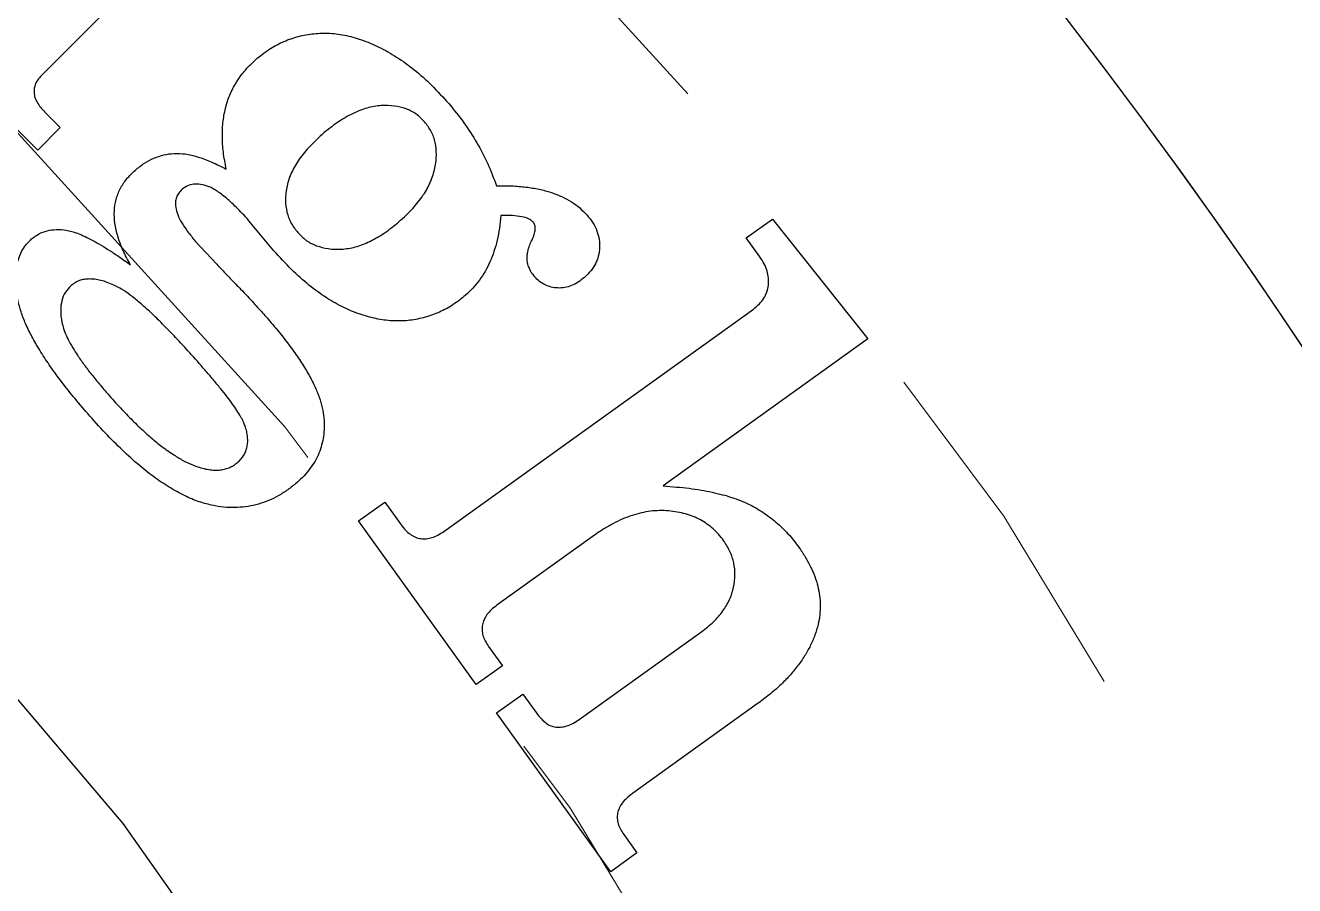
# Paper-space layout 'Sheet2' of a CAD drawing. Header units: inches. Extents: x 0 to 16.3, y 0 to 11.5.
# Drawn here: x 5.8205 to 6.1725, y 6.1083 to 6.347 of the extents above; entities that cross this region are included whole.
import ezdxf

# ---------------------------------------------------------------- set-up
doc = ezdxf.new("R2010")
doc.units = ezdxf.units.IN
doc.header["$MEASUREMENT"] = 0
doc.linetypes.add('CENTERX2', pattern=[0.8, 0.5, -0.1, 0.1, -0.1])

psp = doc.layouts.new('Sheet2')

# ---------------------------------------------------------------- linework, layer by layer
at = {"color": 7, "linetype": 'Continuous', "lineweight": 25}
for p, q in [((5.87842, 6.386535), (5.824881, 6.332995)), ((5.87842, 6.386535), (5.824881, 6.332995)), ((5.823945, 6.31238), (5.786088, 6.350237)), ((5.823945, 6.31238), (5.786088, 6.350237)), ((5.825959, 6.3229), (5.830212, 6.318647)), ((5.825959, 6.3229), (5.830212, 6.318647)), ((5.830212, 6.318647), (5.823945, 6.31238)), ((5.830212, 6.318647), (5.823945, 6.31238)), ((6.020442, 6.288025), (6.027674, 6.293215)), ((6.020442, 6.288025), (6.027674, 6.293215)), ((6.027674, 6.293215), (6.054131, 6.260008)), ((6.027674, 6.293215), (6.054131, 6.260008)), ((5.889464, 6.284453), (5.882971, 6.292251)), ((5.889464, 6.284453), (5.882971, 6.292251)), ((5.867629, 6.287147), (5.873584, 6.28071)), ((5.867629, 6.287147), (5.873584, 6.28071)), ((6.024186, 6.282808), (6.020442, 6.288025)), ((6.024186, 6.282808), (6.020442, 6.288025)), ((5.936561, 6.206611), (6.022399, 6.268289)), ((5.936561, 6.206611), (6.022399, 6.268289)), ((6.054131, 6.260008), (5.997359, 6.219202)), ((6.054131, 6.260008), (5.997359, 6.219202)), ((5.912939, 6.209503), (5.920198, 6.214721)), ((5.912939, 6.209503), (5.920198, 6.214721)), ((5.920198, 6.214721), (5.924736, 6.208397)), ((5.920198, 6.214721), (5.924736, 6.208397)), ((5.776552, 6.209184), (5.847509, 6.125541)), ((5.776552, 6.209184), (5.847509, 6.125541)), ((5.94555, 6.164131), (5.912939, 6.209503)), ((5.94555, 6.164131), (5.912939, 6.209503)), ((5.978331, 6.205533), (5.951278, 6.186108)), ((5.978331, 6.205533), (5.951278, 6.186108)), ((5.974078, 6.154376), (6.008078, 6.178792)), ((5.974078, 6.154376), (6.008078, 6.178792)), ((5.948981, 6.174652), (5.95281, 6.169349)), ((5.948981, 6.174652), (5.95281, 6.169349)), ((5.95281, 6.169349), (5.94555, 6.164131)), ((5.95281, 6.169349), (5.94555, 6.164131)), ((5.951193, 6.156248), (5.958453, 6.161466)), ((5.951193, 6.156248), (5.958453, 6.161466)), ((5.958453, 6.161466), (5.961884, 6.156702)), ((5.958453, 6.161466), (5.961884, 6.156702)), ((5.982869, 6.11218), (5.951193, 6.156248)), ((5.982869, 6.11218), (5.951193, 6.156248)), ((6.023477, 6.158715), (5.988852, 6.133845)), ((6.023477, 6.158715), (5.988852, 6.133845)), ((5.847509, 6.125541), (5.909933, 6.037388)), ((5.847509, 6.125541), (5.909933, 6.037388)), ((5.98647, 6.122474), (5.990128, 6.117398)), ((5.98647, 6.122474), (5.990128, 6.117398)), ((5.990128, 6.117398), (5.982869, 6.11218)), ((5.990128, 6.117398), (5.982869, 6.11218))]:
    psp.add_line(p, q, dxfattribs=at)
at = {"color": 7, "linetype": 'CENTERX2', "lineweight": 18}
for radius in [1.52, 1.375]:
    psp.add_circle((4.831485, 5.36094), radius, dxfattribs=at)
at = {"color": 7, "linetype": 'Continuous', "lineweight": 25}
for start, end in [(286.178919, 253.821081), (291.995434, 248.004566)]:
    psp.add_arc((4.831485, 5.36094), 1.615, start, end, dxfattribs=at)
for points, knots in [([(5.884502, 6.337595), (5.885648, 6.338521), (5.887911, 6.34035), (5.891725, 6.342416), (5.895757, 6.343889), (5.900011, 6.344742), (5.904469, 6.34495), (5.909103, 6.344388), (5.91385, 6.343039), (5.918726, 6.341017), (5.923626, 6.338209), (5.928529, 6.334665), (5.933364, 6.330329), (5.936369, 6.327009), (5.937927, 6.325288)], [0, 0, 0, 0, 0.0717273, 0.1416636, 0.2103476, 0.2804099, 0.3523929, 0.4271235, 0.5069718, 0.5923216, 0.683975, 0.7817172, 0.8868377, 1, 1, 1, 1]), ([(5.884502, 6.337595), (5.885648, 6.338521), (5.887911, 6.34035), (5.891725, 6.342416), (5.895757, 6.343889), (5.900011, 6.344742), (5.904469, 6.34495), (5.909103, 6.344388), (5.91385, 6.343039), (5.918726, 6.341017), (5.923626, 6.338209), (5.928529, 6.334665), (5.933364, 6.330329), (5.936369, 6.327009), (5.937927, 6.325288)], [0, 0, 0, 0, 0.0717273, 0.1416636, 0.2103476, 0.2804099, 0.3523929, 0.4271235, 0.5069718, 0.5923216, 0.683975, 0.7817172, 0.8868377, 1, 1, 1, 1]), ([(5.876221, 6.307111), (5.875922, 6.308675), (5.875341, 6.31171), (5.875067, 6.316202), (5.875263, 6.320445), (5.876041, 6.324422), (5.877309, 6.328167), (5.879186, 6.331612), (5.881556, 6.334824), (5.883507, 6.336659), (5.884502, 6.337595)], [0, 0, 0, 0, 0.1433641, 0.2781877, 0.40441, 0.5249962, 0.6421506, 0.7591222, 0.8771555, 1, 1, 1, 1]), ([(5.876221, 6.307111), (5.875922, 6.308675), (5.875341, 6.31171), (5.875067, 6.316202), (5.875263, 6.320445), (5.876041, 6.324422), (5.877309, 6.328167), (5.879186, 6.331612), (5.881556, 6.334824), (5.883507, 6.336659), (5.884502, 6.337595)], [0, 0, 0, 0, 0.1433641, 0.2781877, 0.40441, 0.5249962, 0.6421506, 0.7591222, 0.8771555, 1, 1, 1, 1]), ([(5.824881, 6.332995), (5.824553, 6.332639), (5.823931, 6.331965), (5.823278, 6.330783), (5.822935, 6.329549), (5.822874, 6.328258), (5.823134, 6.32693), (5.823784, 6.325591), (5.824712, 6.324208), (5.825528, 6.323351), (5.825959, 6.3229)], [0, 0, 0, 0, 0.1252779, 0.2372225, 0.3466958, 0.4547036, 0.5696431, 0.6936425, 0.8385087, 1, 1, 1, 1]), ([(5.824881, 6.332995), (5.824553, 6.332639), (5.823931, 6.331965), (5.823278, 6.330783), (5.822935, 6.329549), (5.822874, 6.328258), (5.823134, 6.32693), (5.823784, 6.325591), (5.824712, 6.324208), (5.825528, 6.323351), (5.825959, 6.3229)], [0, 0, 0, 0, 0.1252779, 0.2372225, 0.3466958, 0.4547036, 0.5696431, 0.6936425, 0.8385087, 1, 1, 1, 1]), ([(5.937927, 6.325288), (5.939366, 6.323549), (5.942211, 6.320113), (5.945754, 6.31448), (5.948871, 6.308676), (5.950385, 6.30457), (5.951142, 6.302517)], [0, 0, 0, 0, 0.2553533, 0.5048452, 0.7524504, 1, 1, 1, 1]), ([(5.937927, 6.325288), (5.939366, 6.323549), (5.942211, 6.320113), (5.945754, 6.31448), (5.948871, 6.308676), (5.950385, 6.30457), (5.951142, 6.302517)], [0, 0, 0, 0, 0.2553533, 0.5048452, 0.7524504, 1, 1, 1, 1]), ([(5.931235, 6.320212), (5.930488, 6.320979), (5.929002, 6.322507), (5.926062, 6.32394), (5.922769, 6.324751), (5.91977, 6.324812), (5.917235, 6.324534), (5.915257, 6.324052), (5.913232, 6.323417), (5.911199, 6.322483), (5.909116, 6.32138), (5.907018, 6.320035), (5.904884, 6.318475), (5.903503, 6.3173), (5.902792, 6.316696)], [0, 0, 0, 0, 0.10001235, 0.19898084, 0.30243996, 0.41713627, 0.47886676, 0.54181348, 0.60813869, 0.67815946, 0.75171178, 0.82961815, 0.91227124, 1, 1, 1, 1]), ([(5.931235, 6.320212), (5.930488, 6.320979), (5.929002, 6.322507), (5.926062, 6.32394), (5.922769, 6.324751), (5.91977, 6.324812), (5.917235, 6.324534), (5.915257, 6.324052), (5.913232, 6.323417), (5.911199, 6.322483), (5.909116, 6.32138), (5.907018, 6.320035), (5.904884, 6.318475), (5.903503, 6.3173), (5.902792, 6.316696)], [0, 0, 0, 0, 0.10001235, 0.19898084, 0.30243996, 0.41713627, 0.47886676, 0.54181348, 0.60813869, 0.67815946, 0.75171178, 0.82961815, 0.91227124, 1, 1, 1, 1]), ([(5.924174, 6.292563), (5.925466, 6.293748), (5.927921, 6.296), (5.93088, 6.29974), (5.933002, 6.303536), (5.934197, 6.307355), (5.934619, 6.311031), (5.934291, 6.314457), (5.933228, 6.317621), (5.931902, 6.319344), (5.931235, 6.320212)], [0, 0, 0, 0, 0.1654707, 0.3142944, 0.4485756, 0.5739872, 0.6898693, 0.7957948, 0.8972002, 1, 1, 1, 1]), ([(5.924174, 6.292563), (5.925466, 6.293748), (5.927921, 6.296), (5.93088, 6.29974), (5.933002, 6.303536), (5.934197, 6.307355), (5.934619, 6.311031), (5.934291, 6.314457), (5.933228, 6.317621), (5.931902, 6.319344), (5.931235, 6.320212)], [0, 0, 0, 0, 0.1654707, 0.3142944, 0.4485756, 0.5739872, 0.6898693, 0.7957948, 0.8972002, 1, 1, 1, 1]), ([(5.902792, 6.316696), (5.901497, 6.315512), (5.899057, 6.313282), (5.896153, 6.309558), (5.894021, 6.305864), (5.892886, 6.302127), (5.892501, 6.29855), (5.892949, 6.295216), (5.894035, 6.292104), (5.895367, 6.290397), (5.896043, 6.289529)], [0, 0, 0, 0, 0.16798537, 0.31652488, 0.45125771, 0.57457399, 0.68842493, 0.79357164, 0.89512334, 1, 1, 1, 1]), ([(5.902792, 6.316696), (5.901497, 6.315512), (5.899057, 6.313282), (5.896153, 6.309558), (5.894021, 6.305864), (5.892886, 6.302127), (5.892501, 6.29855), (5.892949, 6.295216), (5.894035, 6.292104), (5.895367, 6.290397), (5.896043, 6.289529)], [0, 0, 0, 0, 0.16798537, 0.31652488, 0.45125771, 0.57457399, 0.68842493, 0.79357164, 0.89512334, 1, 1, 1, 1]), ([(5.851012, 6.306827), (5.851831, 6.307502), (5.853419, 6.30881), (5.856119, 6.310203), (5.858891, 6.311137), (5.861822, 6.311545), (5.864998, 6.311391), (5.868454, 6.310535), (5.872273, 6.309119), (5.874845, 6.307811), (5.876221, 6.307111)], [0, 0, 0, 0, 0.116852, 0.2265205, 0.3330832, 0.4384286, 0.5512235, 0.6818128, 0.8296864, 1, 1, 1, 1]), ([(5.851012, 6.306827), (5.851831, 6.307502), (5.853419, 6.30881), (5.856119, 6.310203), (5.858891, 6.311137), (5.861822, 6.311545), (5.864998, 6.311391), (5.868454, 6.310535), (5.872273, 6.309119), (5.874845, 6.307811), (5.876221, 6.307111)], [0, 0, 0, 0, 0.116852, 0.2265205, 0.3330832, 0.4384286, 0.5512235, 0.6818128, 0.8296864, 1, 1, 1, 1]), ([(5.84965, 6.280568), (5.848925, 6.281903), (5.847545, 6.284443), (5.846124, 6.288322), (5.845283, 6.291972), (5.845081, 6.295424), (5.845567, 6.29868), (5.846712, 6.301707), (5.848561, 6.304473), (5.850176, 6.306024), (5.851012, 6.306827)], [0, 0, 0, 0, 0.15777248, 0.30016098, 0.4279569, 0.54602432, 0.65734369, 0.76775723, 0.87977272, 1, 1, 1, 1]), ([(5.84965, 6.280568), (5.848925, 6.281903), (5.847545, 6.284443), (5.846124, 6.288322), (5.845283, 6.291972), (5.845081, 6.295424), (5.845567, 6.29868), (5.846712, 6.301707), (5.848561, 6.304473), (5.850176, 6.306024), (5.851012, 6.306827)], [0, 0, 0, 0, 0.15777248, 0.30016098, 0.4279569, 0.54602432, 0.65734369, 0.76775723, 0.87977272, 1, 1, 1, 1]), ([(5.864028, 6.301524), (5.863675, 6.301182), (5.862997, 6.300527), (5.862361, 6.299278), (5.862045, 6.297925), (5.862156, 6.297007), (5.862213, 6.296533)], [0, 0, 0, 0, 0.2632614, 0.5048693, 0.7447514, 1, 1, 1, 1]), ([(5.864028, 6.301524), (5.863675, 6.301182), (5.862997, 6.300527), (5.862361, 6.299278), (5.862045, 6.297925), (5.862156, 6.297007), (5.862213, 6.296533)], [0, 0, 0, 0, 0.2632614, 0.5048693, 0.7447514, 1, 1, 1, 1]), ([(5.871174, 6.302318), (5.870481, 6.302543), (5.869193, 6.302961), (5.867236, 6.30303), (5.865446, 6.302596), (5.864501, 6.301882), (5.864028, 6.301524)], [0, 0, 0, 0, 0.28719342, 0.53458039, 0.76722988, 1, 1, 1, 1]), ([(5.871174, 6.302318), (5.870481, 6.302543), (5.869193, 6.302961), (5.867236, 6.30303), (5.865446, 6.302596), (5.864501, 6.301882), (5.864028, 6.301524)], [0, 0, 0, 0, 0.28719342, 0.53458039, 0.76722988, 1, 1, 1, 1]), ([(5.882971, 6.292251), (5.882372, 6.292938), (5.88123, 6.29425), (5.879483, 6.296034), (5.877865, 6.297619), (5.876383, 6.299039), (5.874922, 6.300158), (5.8736, 6.301103), (5.872377, 6.301844), (5.871557, 6.302167), (5.871174, 6.302318)], [0, 0, 0, 0, 0.174656, 0.333647, 0.4785208, 0.6093872, 0.7269002, 0.8310203, 0.9212001, 1, 1, 1, 1]), ([(5.882971, 6.292251), (5.882372, 6.292938), (5.88123, 6.29425), (5.879483, 6.296034), (5.877865, 6.297619), (5.876383, 6.299039), (5.874922, 6.300158), (5.8736, 6.301103), (5.872377, 6.301844), (5.871557, 6.302167), (5.871174, 6.302318)], [0, 0, 0, 0, 0.174656, 0.333647, 0.4785208, 0.6093872, 0.7269002, 0.8310203, 0.9212001, 1, 1, 1, 1]), ([(5.951142, 6.302517), (5.95257, 6.302521), (5.955318, 6.302528), (5.959279, 6.302173), (5.962927, 6.301599), (5.966257, 6.300728), (5.969265, 6.299574), (5.971921, 6.298107), (5.974301, 6.296415), (5.975616, 6.295034), (5.976267, 6.29435)], [0, 0, 0, 0, 0.15708011, 0.30220215, 0.43712444, 0.56302422, 0.68027361, 0.79060077, 0.89628986, 1, 1, 1, 1]), ([(5.951142, 6.302517), (5.95257, 6.302521), (5.955318, 6.302528), (5.959279, 6.302173), (5.962927, 6.301599), (5.966257, 6.300728), (5.969265, 6.299574), (5.971921, 6.298107), (5.974301, 6.296415), (5.975616, 6.295034), (5.976267, 6.29435)], [0, 0, 0, 0, 0.15708011, 0.30220215, 0.43712444, 0.56302422, 0.68027361, 0.79060077, 0.89628986, 1, 1, 1, 1]), ([(5.862213, 6.296533), (5.862375, 6.295843), (5.86273, 6.29434), (5.863923, 6.292103), (5.865553, 6.28965), (5.866903, 6.288023), (5.867629, 6.287147)], [0, 0, 0, 0, 0.1934624, 0.4215546, 0.6886686, 1, 1, 1, 1]), ([(5.862213, 6.296533), (5.862375, 6.295843), (5.86273, 6.29434), (5.863923, 6.292103), (5.865553, 6.28965), (5.866903, 6.288023), (5.867629, 6.287147)], [0, 0, 0, 0, 0.1934624, 0.4215546, 0.6886686, 1, 1, 1, 1]), ([(5.952361, 6.294208), (5.952246, 6.293034), (5.952022, 6.290739), (5.951402, 6.287415), (5.950522, 6.284313), (5.949409, 6.281429), (5.948087, 6.278743), (5.946483, 6.2763), (5.944672, 6.274058), (5.943275, 6.272763), (5.942578, 6.272117)], [0, 0, 0, 0, 0.1427019, 0.2788428, 0.4084336, 0.5322444, 0.6524267, 0.7697848, 0.885165, 1, 1, 1, 1]), ([(5.952361, 6.294208), (5.952246, 6.293034), (5.952022, 6.290739), (5.951402, 6.287415), (5.950522, 6.284313), (5.949409, 6.281429), (5.948087, 6.278743), (5.946483, 6.2763), (5.944672, 6.274058), (5.943275, 6.272763), (5.942578, 6.272117)], [0, 0, 0, 0, 0.1427019, 0.2788428, 0.4084336, 0.5322444, 0.6524267, 0.7697848, 0.885165, 1, 1, 1, 1]), ([(5.961294, 6.29245), (5.960904, 6.292773), (5.960005, 6.293518), (5.957985, 6.293973), (5.95541, 6.294293), (5.953451, 6.294238), (5.952361, 6.294208)], [0, 0, 0, 0, 0.1613015, 0.3711503, 0.6500684, 1, 1, 1, 1]), ([(5.961294, 6.29245), (5.960904, 6.292773), (5.960005, 6.293518), (5.957985, 6.293973), (5.95541, 6.294293), (5.953451, 6.294238), (5.952361, 6.294208)], [0, 0, 0, 0, 0.1613015, 0.3711503, 0.6500684, 1, 1, 1, 1]), ([(5.976267, 6.29435), (5.976832, 6.29364), (5.977919, 6.292274), (5.979079, 6.289996), (5.979728, 6.287651), (5.979837, 6.28528), (5.979461, 6.282979), (5.978659, 6.28078), (5.977331, 6.278777), (5.976158, 6.277654), (5.975558, 6.27708)], [0, 0, 0, 0, 0.1398712, 0.2691538, 0.3916986, 0.5130197, 0.6327935, 0.749676, 0.8719683, 1, 1, 1, 1]), ([(5.976267, 6.29435), (5.976832, 6.29364), (5.977919, 6.292274), (5.979079, 6.289996), (5.979728, 6.287651), (5.979837, 6.28528), (5.979461, 6.282979), (5.978659, 6.28078), (5.977331, 6.278777), (5.976158, 6.277654), (5.975558, 6.27708)], [0, 0, 0, 0, 0.1398712, 0.2691538, 0.3916986, 0.5130197, 0.6327935, 0.749676, 0.8719683, 1, 1, 1, 1]), ([(5.822257, 6.287742), (5.822907, 6.288241), (5.824211, 6.289241), (5.826568, 6.290109), (5.829148, 6.290437), (5.831451, 6.2903), (5.833475, 6.289847), (5.835214, 6.289237), (5.837157, 6.288406), (5.839284, 6.287318), (5.8416, 6.285974), (5.844128, 6.284423), (5.846828, 6.282586), (5.84868, 6.281262), (5.84965, 6.280568)], [0, 0, 0, 0, 0.0799728, 0.1603742, 0.2427085, 0.3337283, 0.3850095, 0.4456933, 0.5142251, 0.592168, 0.6797865, 0.7767761, 0.8829654, 1, 1, 1, 1]), ([(5.822257, 6.287742), (5.822907, 6.288241), (5.824211, 6.289241), (5.826568, 6.290109), (5.829148, 6.290437), (5.831451, 6.2903), (5.833475, 6.289847), (5.835214, 6.289237), (5.837157, 6.288406), (5.839284, 6.287318), (5.8416, 6.285974), (5.844128, 6.284423), (5.846828, 6.282586), (5.84868, 6.281262), (5.84965, 6.280568)], [0, 0, 0, 0, 0.0799728, 0.1603742, 0.2427085, 0.3337283, 0.3850095, 0.4456933, 0.5142251, 0.592168, 0.6797865, 0.7767761, 0.8829654, 1, 1, 1, 1]), ([(5.896043, 6.289529), (5.896799, 6.288752), (5.898304, 6.287206), (5.901263, 6.28575), (5.904563, 6.284905), (5.908223, 6.284793), (5.912156, 6.285417), (5.916171, 6.286986), (5.920273, 6.289361), (5.922823, 6.291454), (5.924174, 6.292563)], [0, 0, 0, 0, 0.1026216, 0.2041268, 0.3091892, 0.4254501, 0.550409, 0.6860638, 0.8337355, 1, 1, 1, 1]), ([(5.896043, 6.289529), (5.896799, 6.288752), (5.898304, 6.287206), (5.901263, 6.28575), (5.904563, 6.284905), (5.908223, 6.284793), (5.912156, 6.285417), (5.916171, 6.286986), (5.920273, 6.289361), (5.922823, 6.291454), (5.924174, 6.292563)], [0, 0, 0, 0, 0.1026216, 0.2041268, 0.3091892, 0.4254501, 0.550409, 0.6860638, 0.8337355, 1, 1, 1, 1]), ([(5.960954, 6.287345), (5.961203, 6.287886), (5.96165, 6.288858), (5.961967, 6.290282), (5.961916, 6.291539), (5.961493, 6.292158), (5.961294, 6.29245)], [0, 0, 0, 0, 0.3291713, 0.5914306, 0.8074609, 1, 1, 1, 1]), ([(5.960954, 6.287345), (5.961203, 6.287886), (5.96165, 6.288858), (5.961967, 6.290282), (5.961916, 6.291539), (5.961493, 6.292158), (5.961294, 6.29245)], [0, 0, 0, 0, 0.3291713, 0.5914306, 0.8074609, 1, 1, 1, 1]), ([(5.837797, 6.239279), (5.836456, 6.240861), (5.833875, 6.243905), (5.830284, 6.248399), (5.827195, 6.252687), (5.824534, 6.256715), (5.822335, 6.260516), (5.820593, 6.264087), (5.81929, 6.267411), (5.818446, 6.270515), (5.818013, 6.27339), (5.817783, 6.276046), (5.817873, 6.27851), (5.818194, 6.28077), (5.818794, 6.28284), (5.819684, 6.28469), (5.820809, 6.28637), (5.821775, 6.287286), (5.822257, 6.287742)], [0, 0, 0, 0, 0.1119662, 0.2155315, 0.3106016, 0.3972551, 0.476151, 0.547615, 0.6116084, 0.668695, 0.720898, 0.7685084, 0.8124377, 0.8537342, 0.8915316, 0.9282944, 0.9642617, 1, 1, 1, 1]), ([(5.837797, 6.239279), (5.836456, 6.240861), (5.833875, 6.243905), (5.830284, 6.248399), (5.827195, 6.252687), (5.824534, 6.256715), (5.822335, 6.260516), (5.820593, 6.264087), (5.81929, 6.267411), (5.818446, 6.270515), (5.818013, 6.27339), (5.817783, 6.276046), (5.817873, 6.27851), (5.818194, 6.28077), (5.818794, 6.28284), (5.819684, 6.28469), (5.820809, 6.28637), (5.821775, 6.287286), (5.822257, 6.287742)], [0, 0, 0, 0, 0.1119662, 0.2155315, 0.3106016, 0.3972551, 0.476151, 0.547615, 0.6116084, 0.668695, 0.720898, 0.7685084, 0.8124377, 0.8537342, 0.8915316, 0.9282944, 0.9642617, 1, 1, 1, 1]), ([(5.961719, 6.277307), (5.961431, 6.277656), (5.960869, 6.278336), (5.960283, 6.279505), (5.959839, 6.280689), (5.959634, 6.281941), (5.959687, 6.283231), (5.959874, 6.28458), (5.960311, 6.285971), (5.960735, 6.286878), (5.960954, 6.287345)], [0, 0, 0, 0, 0.1259452, 0.2449762, 0.3624811, 0.4772665, 0.5958593, 0.7210582, 0.8560744, 1, 1, 1, 1]), ([(5.961719, 6.277307), (5.961431, 6.277656), (5.960869, 6.278336), (5.960283, 6.279505), (5.959839, 6.280689), (5.959634, 6.281941), (5.959687, 6.283231), (5.959874, 6.28458), (5.960311, 6.285971), (5.960735, 6.286878), (5.960954, 6.287345)], [0, 0, 0, 0, 0.1259452, 0.2449762, 0.3624811, 0.4772665, 0.5958593, 0.7210582, 0.8560744, 1, 1, 1, 1]), ([(5.942578, 6.272117), (5.941441, 6.271202), (5.939196, 6.269392), (5.935404, 6.267343), (5.931382, 6.265924), (5.927166, 6.265043), (5.922753, 6.264894), (5.918188, 6.265404), (5.913513, 6.266712), (5.90869, 6.268632), (5.903821, 6.271391), (5.898974, 6.274985), (5.894092, 6.279342), (5.89105, 6.282702), (5.889464, 6.284453)], [0, 0, 0, 0, 0.07147422, 0.14116782, 0.21007396, 0.280069, 0.35150414, 0.42567344, 0.50437787, 0.58881485, 0.67971183, 0.77789125, 0.884247, 1, 1, 1, 1]), ([(5.942578, 6.272117), (5.941441, 6.271202), (5.939196, 6.269392), (5.935404, 6.267343), (5.931382, 6.265924), (5.927166, 6.265043), (5.922753, 6.264894), (5.918188, 6.265404), (5.913513, 6.266712), (5.90869, 6.268632), (5.903821, 6.271391), (5.898974, 6.274985), (5.894092, 6.279342), (5.89105, 6.282702), (5.889464, 6.284453)], [0, 0, 0, 0, 0.07147422, 0.14116782, 0.21007396, 0.280069, 0.35150414, 0.42567344, 0.50437787, 0.58881485, 0.67971183, 0.77789125, 0.884247, 1, 1, 1, 1]), ([(6.022399, 6.268289), (6.022978, 6.268738), (6.024091, 6.269602), (6.025363, 6.271228), (6.026212, 6.273002), (6.026635, 6.27491), (6.026672, 6.276893), (6.026239, 6.278899), (6.025445, 6.280917), (6.024617, 6.28216), (6.024186, 6.282808)], [0, 0, 0, 0, 0.1329411, 0.2553638, 0.3714686, 0.4878148, 0.6081561, 0.729183, 0.8587813, 1, 1, 1, 1]), ([(6.022399, 6.268289), (6.022978, 6.268738), (6.024091, 6.269602), (6.025363, 6.271228), (6.026212, 6.273002), (6.026635, 6.27491), (6.026672, 6.276893), (6.026239, 6.278899), (6.025445, 6.280917), (6.024617, 6.28216), (6.024186, 6.282808)], [0, 0, 0, 0, 0.1329411, 0.2553638, 0.3714686, 0.4878148, 0.6081561, 0.729183, 0.8587813, 1, 1, 1, 1]), ([(5.873584, 6.28071), (5.874378, 6.279887), (5.875909, 6.278299), (5.878134, 6.276005), (5.880153, 6.273847), (5.882056, 6.271892), (5.88373, 6.27006), (5.885251, 6.268395), (5.886606, 6.266913), (5.887434, 6.265956), (5.88782, 6.26551)], [0, 0, 0, 0, 0.164657, 0.3177628, 0.460303, 0.5903074, 0.7107484, 0.8177229, 0.9150806, 1, 1, 1, 1]), ([(5.873584, 6.28071), (5.874378, 6.279887), (5.875909, 6.278299), (5.878134, 6.276005), (5.880153, 6.273847), (5.882056, 6.271892), (5.88373, 6.27006), (5.885251, 6.268395), (5.886606, 6.266913), (5.887434, 6.265956), (5.88782, 6.26551)], [0, 0, 0, 0, 0.164657, 0.3177628, 0.460303, 0.5903074, 0.7107484, 0.8177229, 0.9150806, 1, 1, 1, 1]), ([(5.870295, 6.251416), (5.868905, 6.253013), (5.866254, 6.256057), (5.862329, 6.260274), (5.858737, 6.26401), (5.855421, 6.26721), (5.852433, 6.269922), (5.849731, 6.272084), (5.847365, 6.273782), (5.845204, 6.274905), (5.843273, 6.275703), (5.841496, 6.276242), (5.839833, 6.276574), (5.838279, 6.276656), (5.836831, 6.276562), (5.835495, 6.276215), (5.834283, 6.275645), (5.833582, 6.275108), (5.833231, 6.27484)], [0, 0, 0, 0, 0.1345605, 0.2566176, 0.366274, 0.4640328, 0.5495804, 0.6226982, 0.6840477, 0.7343205, 0.7771776, 0.8167253, 0.8522049, 0.8847092, 0.9154545, 0.9440259, 0.9719839, 1, 1, 1, 1]), ([(5.870295, 6.251416), (5.868905, 6.253013), (5.866254, 6.256057), (5.862329, 6.260274), (5.858737, 6.26401), (5.855421, 6.26721), (5.852433, 6.269922), (5.849731, 6.272084), (5.847365, 6.273782), (5.845204, 6.274905), (5.843273, 6.275703), (5.841496, 6.276242), (5.839833, 6.276574), (5.838279, 6.276656), (5.836831, 6.276562), (5.835495, 6.276215), (5.834283, 6.275645), (5.833582, 6.275108), (5.833231, 6.27484)], [0, 0, 0, 0, 0.1345605, 0.2566176, 0.366274, 0.4640328, 0.5495804, 0.6226982, 0.6840477, 0.7343205, 0.7771776, 0.8167253, 0.8522049, 0.8847092, 0.9154545, 0.9440259, 0.9719839, 1, 1, 1, 1]), ([(5.975558, 6.27708), (5.974977, 6.276615), (5.973864, 6.275723), (5.97201, 6.274763), (5.970111, 6.274209), (5.968199, 6.274065), (5.966347, 6.274311), (5.964633, 6.274969), (5.96303, 6.275927), (5.962163, 6.27684), (5.961719, 6.277307)], [0, 0, 0, 0, 0.1435307, 0.2750214, 0.4004376, 0.5231255, 0.6429533, 0.7579386, 0.8760144, 1, 1, 1, 1]), ([(5.975558, 6.27708), (5.974977, 6.276615), (5.973864, 6.275723), (5.97201, 6.274763), (5.970111, 6.274209), (5.968199, 6.274065), (5.966347, 6.274311), (5.964633, 6.274969), (5.96303, 6.275927), (5.962163, 6.27684), (5.961719, 6.277307)], [0, 0, 0, 0, 0.1435307, 0.2750214, 0.4004376, 0.5231255, 0.6429533, 0.7579386, 0.8760144, 1, 1, 1, 1]), ([(5.833231, 6.27484), (5.832646, 6.274239), (5.83147, 6.273031), (5.830515, 6.270542), (5.830196, 6.267705), (5.8305, 6.265084), (5.831128, 6.262774), (5.831903, 6.260787), (5.832997, 6.25863), (5.834405, 6.2563), (5.836108, 6.253789), (5.838106, 6.251085), (5.840398, 6.248203), (5.842063, 6.24625), (5.84293, 6.245235)], [0, 0, 0, 0, 0.0729583, 0.1465831, 0.2284707, 0.3218944, 0.3760151, 0.4382418, 0.5087158, 0.5879435, 0.6769672, 0.7748391, 0.8828674, 1, 1, 1, 1]), ([(5.833231, 6.27484), (5.832646, 6.274239), (5.83147, 6.273031), (5.830515, 6.270542), (5.830196, 6.267705), (5.8305, 6.265084), (5.831128, 6.262774), (5.831903, 6.260787), (5.832997, 6.25863), (5.834405, 6.2563), (5.836108, 6.253789), (5.838106, 6.251085), (5.840398, 6.248203), (5.842063, 6.24625), (5.84293, 6.245235)], [0, 0, 0, 0, 0.0729583, 0.1465831, 0.2284707, 0.3218944, 0.3760151, 0.4382418, 0.5087158, 0.5879435, 0.6769672, 0.7748391, 0.8828674, 1, 1, 1, 1]), ([(5.88782, 6.26551), (5.888976, 6.264159), (5.891202, 6.261559), (5.894199, 6.257657), (5.896774, 6.253948), (5.898949, 6.250439), (5.900684, 6.247093), (5.902023, 6.243945), (5.90288, 6.240972), (5.903363, 6.238182), (5.903428, 6.235533), (5.903257, 6.233007), (5.902717, 6.230596), (5.90196, 6.228273), (5.900885, 6.226051), (5.899455, 6.223982), (5.897821, 6.221959), (5.896514, 6.220774), (5.895845, 6.220166)], [0, 0, 0, 0, 0.1022841, 0.1969133, 0.2828973, 0.3619876, 0.4342244, 0.4995654, 0.5584277, 0.6118901, 0.6619472, 0.7104958, 0.7572129, 0.8036442, 0.8508274, 0.8986394, 0.9480754, 1, 1, 1, 1]), ([(5.88782, 6.26551), (5.888976, 6.264159), (5.891202, 6.261559), (5.894199, 6.257657), (5.896774, 6.253948), (5.898949, 6.250439), (5.900684, 6.247093), (5.902023, 6.243945), (5.90288, 6.240972), (5.903363, 6.238182), (5.903428, 6.235533), (5.903257, 6.233007), (5.902717, 6.230596), (5.90196, 6.228273), (5.900885, 6.226051), (5.899455, 6.223982), (5.897821, 6.221959), (5.896514, 6.220774), (5.895845, 6.220166)], [0, 0, 0, 0, 0.1022841, 0.1969133, 0.2828973, 0.3619876, 0.4342244, 0.4995654, 0.5584277, 0.6118901, 0.6619472, 0.7104958, 0.7572129, 0.8036442, 0.8508274, 0.8986394, 0.9480754, 1, 1, 1, 1]), ([(5.881439, 6.235848), (5.881289, 6.236259), (5.880954, 6.237176), (5.880147, 6.238571), (5.879159, 6.240213), (5.87786, 6.24203), (5.876382, 6.244115), (5.874564, 6.246344), (5.872528, 6.248816), (5.871064, 6.250521), (5.870295, 6.251416)], [0, 0, 0, 0, 0.0681948, 0.1520019, 0.2506515, 0.3672484, 0.5002957, 0.649321, 0.8158743, 1, 1, 1, 1]), ([(5.881439, 6.235848), (5.881289, 6.236259), (5.880954, 6.237176), (5.880147, 6.238571), (5.879159, 6.240213), (5.87786, 6.24203), (5.876382, 6.244115), (5.874564, 6.246344), (5.872528, 6.248816), (5.871064, 6.250521), (5.870295, 6.251416)], [0, 0, 0, 0, 0.0681948, 0.1520019, 0.2506515, 0.3672484, 0.5002957, 0.649321, 0.8158743, 1, 1, 1, 1]), ([(5.84293, 6.245235), (5.844092, 6.243921), (5.846331, 6.241391), (5.849723, 6.237878), (5.85293, 6.234706), (5.856069, 6.231991), (5.859033, 6.229605), (5.86191, 6.227659), (5.864609, 6.22602), (5.866447, 6.225242), (5.867317, 6.224874)], [0, 0, 0, 0, 0.1642386, 0.3163819, 0.457238, 0.5864857, 0.7049714, 0.8132554, 0.9116426, 1, 1, 1, 1]), ([(5.84293, 6.245235), (5.844092, 6.243921), (5.846331, 6.241391), (5.849723, 6.237878), (5.85293, 6.234706), (5.856069, 6.231991), (5.859033, 6.229605), (5.86191, 6.227659), (5.864609, 6.22602), (5.866447, 6.225242), (5.867317, 6.224874)], [0, 0, 0, 0, 0.1642386, 0.3163819, 0.457238, 0.5864857, 0.7049714, 0.8132554, 0.9116426, 1, 1, 1, 1]), ([(5.873159, 6.213673), (5.871834, 6.213967), (5.869087, 6.214578), (5.864996, 6.216273), (5.860783, 6.218554), (5.856417, 6.221459), (5.85191, 6.224981), (5.847312, 6.229184), (5.842518, 6.233951), (5.839413, 6.237456), (5.837797, 6.239279)], [0, 0, 0, 0, 0.0915231, 0.1898161, 0.2977997, 0.4148577, 0.543604, 0.6837534, 0.8354554, 1, 1, 1, 1]), ([(5.873159, 6.213673), (5.871834, 6.213967), (5.869087, 6.214578), (5.864996, 6.216273), (5.860783, 6.218554), (5.856417, 6.221459), (5.85191, 6.224981), (5.847312, 6.229184), (5.842518, 6.233951), (5.839413, 6.237456), (5.837797, 6.239279)], [0, 0, 0, 0, 0.0915231, 0.1898161, 0.2977997, 0.4148577, 0.543604, 0.6837534, 0.8354554, 1, 1, 1, 1]), ([(5.879369, 6.225753), (5.879702, 6.226064), (5.880351, 6.226672), (5.88112, 6.227741), (5.88171, 6.228883), (5.882032, 6.230132), (5.882225, 6.231448), (5.882134, 6.23285), (5.881928, 6.234342), (5.881607, 6.235332), (5.881439, 6.235848)], [0, 0, 0, 0, 0.1237429, 0.24162, 0.356711, 0.4716004, 0.5909848, 0.717192, 0.8525891, 1, 1, 1, 1]), ([(5.879369, 6.225753), (5.879702, 6.226064), (5.880351, 6.226672), (5.88112, 6.227741), (5.88171, 6.228883), (5.882032, 6.230132), (5.882225, 6.231448), (5.882134, 6.23285), (5.881928, 6.234342), (5.881607, 6.235332), (5.881439, 6.235848)], [0, 0, 0, 0, 0.1237429, 0.24162, 0.356711, 0.4716004, 0.5909848, 0.717192, 0.8525891, 1, 1, 1, 1]), ([(5.867317, 6.224874), (5.867938, 6.224656), (5.869127, 6.224238), (5.8709, 6.223794), (5.872576, 6.223601), (5.874151, 6.22358), (5.875622, 6.223817), (5.876989, 6.224241), (5.878272, 6.224861), (5.879001, 6.225454), (5.879369, 6.225753)], [0, 0, 0, 0, 0.1549864, 0.2970931, 0.4294535, 0.551981, 0.6669867, 0.7790195, 0.8886114, 1, 1, 1, 1]), ([(5.867317, 6.224874), (5.867938, 6.224656), (5.869127, 6.224238), (5.8709, 6.223794), (5.872576, 6.223601), (5.874151, 6.22358), (5.875622, 6.223817), (5.876989, 6.224241), (5.878272, 6.224861), (5.879001, 6.225454), (5.879369, 6.225753)], [0, 0, 0, 0, 0.1549864, 0.2970931, 0.4294535, 0.551981, 0.6669867, 0.7790195, 0.8886114, 1, 1, 1, 1]), ([(5.895845, 6.220166), (5.895008, 6.219476), (5.893368, 6.218122), (5.890712, 6.21646), (5.888001, 6.215083), (5.885176, 6.214145), (5.882284, 6.213454), (5.8793, 6.213206), (5.876235, 6.213198), (5.874196, 6.213513), (5.873159, 6.213673)], [0, 0, 0, 0, 0.1329262, 0.2606368, 0.3835402, 0.5049188, 0.6250336, 0.7473392, 0.8714185, 1, 1, 1, 1]), ([(5.895845, 6.220166), (5.895008, 6.219476), (5.893368, 6.218122), (5.890712, 6.21646), (5.888001, 6.215083), (5.885176, 6.214145), (5.882284, 6.213454), (5.8793, 6.213206), (5.876235, 6.213198), (5.874196, 6.213513), (5.873159, 6.213673)], [0, 0, 0, 0, 0.1329262, 0.2606368, 0.3835402, 0.5049188, 0.6250336, 0.7473392, 0.8714185, 1, 1, 1, 1]), ([(5.997359, 6.219202), (5.998598, 6.219114), (6.001013, 6.218943), (6.004524, 6.218582), (6.007817, 6.218105), (6.010881, 6.217507), (6.013728, 6.216824), (6.016368, 6.216076), (6.018781, 6.215193), (6.021696, 6.213911), (6.025059, 6.212001), (6.02873, 6.209222), (6.032113, 6.206005), (6.034002, 6.203511), (6.034961, 6.202244)], [0, 0, 0, 0, 0.0869089, 0.1693846, 0.2469385, 0.3197187, 0.3877474, 0.4518073, 0.5116577, 0.5673379, 0.6745767, 0.7813432, 0.8889425, 1, 1, 1, 1]), ([(5.997359, 6.219202), (5.998598, 6.219114), (6.001013, 6.218943), (6.004524, 6.218582), (6.007817, 6.218105), (6.010881, 6.217507), (6.013728, 6.216824), (6.016368, 6.216076), (6.018781, 6.215193), (6.021696, 6.213911), (6.025059, 6.212001), (6.02873, 6.209222), (6.032113, 6.206005), (6.034002, 6.203511), (6.034961, 6.202244)], [0, 0, 0, 0, 0.0869089, 0.1693846, 0.2469385, 0.3197187, 0.3877474, 0.4518073, 0.5116577, 0.5673379, 0.6745767, 0.7813432, 0.8889425, 1, 1, 1, 1]), ([(6.014147, 6.204059), (6.013696, 6.204646), (6.012806, 6.205806), (6.011256, 6.207353), (6.009551, 6.208677), (6.007715, 6.209834), (6.005727, 6.210773), (6.003568, 6.211471), (6.001286, 6.212018), (5.998871, 6.212321), (5.996384, 6.212409), (5.993853, 6.212247), (5.991303, 6.211771), (5.98873, 6.211064), (5.986132, 6.210101), (5.983545, 6.208818), (5.980898, 6.207338), (5.9792, 6.206145), (5.978331, 6.205533)], [0, 0, 0, 0, 0.0554406, 0.1095521, 0.1635568, 0.2170336, 0.2718687, 0.3278858, 0.3868376, 0.447568, 0.5099581, 0.5731637, 0.6372371, 0.7041057, 0.7729389, 0.8445603, 0.9204068, 1, 1, 1, 1]), ([(6.014147, 6.204059), (6.013696, 6.204646), (6.012806, 6.205806), (6.011256, 6.207353), (6.009551, 6.208677), (6.007715, 6.209834), (6.005727, 6.210773), (6.003568, 6.211471), (6.001286, 6.212018), (5.998871, 6.212321), (5.996384, 6.212409), (5.993853, 6.212247), (5.991303, 6.211771), (5.98873, 6.211064), (5.986132, 6.210101), (5.983545, 6.208818), (5.980898, 6.207338), (5.9792, 6.206145), (5.978331, 6.205533)], [0, 0, 0, 0, 0.0554406, 0.1095521, 0.1635568, 0.2170336, 0.2718687, 0.3278858, 0.3868376, 0.447568, 0.5099581, 0.5731637, 0.6372371, 0.7041057, 0.7729389, 0.8445603, 0.9204068, 1, 1, 1, 1]), ([(5.924736, 6.208397), (5.925133, 6.207879), (5.925877, 6.206906), (5.927233, 6.205776), (5.928624, 6.204936), (5.930146, 6.204534), (5.931717, 6.204518), (5.933332, 6.204838), (5.934982, 6.205546), (5.936014, 6.206242), (5.936561, 6.206611)], [0, 0, 0, 0, 0.1428989, 0.2680061, 0.3850815, 0.496796, 0.6088375, 0.7272288, 0.8555287, 1, 1, 1, 1]), ([(5.924736, 6.208397), (5.925133, 6.207879), (5.925877, 6.206906), (5.927233, 6.205776), (5.928624, 6.204936), (5.930146, 6.204534), (5.931717, 6.204518), (5.933332, 6.204838), (5.934982, 6.205546), (5.936014, 6.206242), (5.936561, 6.206611)], [0, 0, 0, 0, 0.1428989, 0.2680061, 0.3850815, 0.496796, 0.6088375, 0.7272288, 0.8555287, 1, 1, 1, 1]), ([(6.008078, 6.178792), (6.009207, 6.179673), (6.011374, 6.181364), (6.013989, 6.184381), (6.015905, 6.187611), (6.016998, 6.191044), (6.017424, 6.194499), (6.017065, 6.197883), (6.016014, 6.20114), (6.014779, 6.203071), (6.014147, 6.204059)], [0, 0, 0, 0, 0.1472551, 0.2825655, 0.4086722, 0.531549, 0.6511365, 0.764704, 0.879571, 1, 1, 1, 1]), ([(6.008078, 6.178792), (6.009207, 6.179673), (6.011374, 6.181364), (6.013989, 6.184381), (6.015905, 6.187611), (6.016998, 6.191044), (6.017424, 6.194499), (6.017065, 6.197883), (6.016014, 6.20114), (6.014779, 6.203071), (6.014147, 6.204059)], [0, 0, 0, 0, 0.1472551, 0.2825655, 0.4086722, 0.531549, 0.6511365, 0.764704, 0.879571, 1, 1, 1, 1]), ([(6.034961, 6.202244), (6.035585, 6.201348), (6.036799, 6.199605), (6.038261, 6.196864), (6.039455, 6.194163), (6.040273, 6.191455), (6.040796, 6.188766), (6.041001, 6.186083), (6.040866, 6.183403), (6.040522, 6.181653), (6.040349, 6.180777)], [0, 0, 0, 0, 0.1431802, 0.2786677, 0.4070706, 0.5303334, 0.649104, 0.7660782, 0.8828942, 1, 1, 1, 1]), ([(6.034961, 6.202244), (6.035585, 6.201348), (6.036799, 6.199605), (6.038261, 6.196864), (6.039455, 6.194163), (6.040273, 6.191455), (6.040796, 6.188766), (6.041001, 6.186083), (6.040866, 6.183403), (6.040522, 6.181653), (6.040349, 6.180777)], [0, 0, 0, 0, 0.1431802, 0.2786677, 0.4070706, 0.5303334, 0.649104, 0.7660782, 0.8828942, 1, 1, 1, 1]), ([(5.951278, 6.186108), (5.950744, 6.185699), (5.949736, 6.184928), (5.948519, 6.183578), (5.947663, 6.182167), (5.947192, 6.180697), (5.947113, 6.179189), (5.94737, 6.177663), (5.948036, 6.176132), (5.948655, 6.175163), (5.948981, 6.174652)], [0, 0, 0, 0, 0.1509236, 0.2847897, 0.4057152, 0.5192336, 0.6277341, 0.7419063, 0.8637792, 1, 1, 1, 1]), ([(5.951278, 6.186108), (5.950744, 6.185699), (5.949736, 6.184928), (5.948519, 6.183578), (5.947663, 6.182167), (5.947192, 6.180697), (5.947113, 6.179189), (5.94737, 6.177663), (5.948036, 6.176132), (5.948655, 6.175163), (5.948981, 6.174652)], [0, 0, 0, 0, 0.1509236, 0.2847897, 0.4057152, 0.5192336, 0.6277341, 0.7419063, 0.8637792, 1, 1, 1, 1]), ([(6.040349, 6.180777), (6.040069, 6.179777), (6.039503, 6.177757), (6.038232, 6.174831), (6.036628, 6.171978), (6.034679, 6.169178), (6.032381, 6.166447), (6.02976, 6.163758), (6.026758, 6.161181), (6.024592, 6.159553), (6.023477, 6.158715)], [0, 0, 0, 0, 0.1097542, 0.2217447, 0.3363428, 0.4556091, 0.5819657, 0.7134788, 0.8524075, 1, 1, 1, 1]), ([(6.040349, 6.180777), (6.040069, 6.179777), (6.039503, 6.177757), (6.038232, 6.174831), (6.036628, 6.171978), (6.034679, 6.169178), (6.032381, 6.166447), (6.02976, 6.163758), (6.026758, 6.161181), (6.024592, 6.159553), (6.023477, 6.158715)], [0, 0, 0, 0, 0.1097542, 0.2217447, 0.3363428, 0.4556091, 0.5819657, 0.7134788, 0.8524075, 1, 1, 1, 1]), ([(5.961884, 6.156702), (5.962341, 6.156101), (5.963178, 6.154998), (5.964557, 6.153686), (5.965856, 6.152702), (5.966807, 6.15247), (5.967244, 6.152363)], [0, 0, 0, 0, 0.320223, 0.5875126, 0.8105279, 1, 1, 1, 1]), ([(5.961884, 6.156702), (5.962341, 6.156101), (5.963178, 6.154998), (5.964557, 6.153686), (5.965856, 6.152702), (5.966807, 6.15247), (5.967244, 6.152363)], [0, 0, 0, 0, 0.320223, 0.5875126, 0.8105279, 1, 1, 1, 1]), ([(5.967244, 6.152363), (5.967802, 6.152318), (5.968938, 6.152228), (5.970668, 6.152577), (5.97242, 6.153275), (5.973504, 6.153995), (5.974078, 6.154376)], [0, 0, 0, 0, 0.2293696, 0.4663783, 0.7174598, 1, 1, 1, 1]), ([(5.967244, 6.152363), (5.967802, 6.152318), (5.968938, 6.152228), (5.970668, 6.152577), (5.97242, 6.153275), (5.973504, 6.153995), (5.974078, 6.154376)], [0, 0, 0, 0, 0.2293696, 0.4663783, 0.7174598, 1, 1, 1, 1]), ([(5.988852, 6.133845), (5.9883, 6.133427), (5.987267, 6.132644), (5.986005, 6.131297), (5.985167, 6.129888), (5.984674, 6.128447), (5.984599, 6.126972), (5.984873, 6.125462), (5.98551, 6.123937), (5.986141, 6.122975), (5.98647, 6.122474)], [0, 0, 0, 0, 0.1558747, 0.2914395, 0.4126101, 0.5223051, 0.6310255, 0.7412353, 0.8653234, 1, 1, 1, 1]), ([(5.988852, 6.133845), (5.9883, 6.133427), (5.987267, 6.132644), (5.986005, 6.131297), (5.985167, 6.129888), (5.984674, 6.128447), (5.984599, 6.126972), (5.984873, 6.125462), (5.98551, 6.123937), (5.986141, 6.122975), (5.98647, 6.122474)], [0, 0, 0, 0, 0.1558747, 0.2914395, 0.4126101, 0.5223051, 0.6310255, 0.7412353, 0.8653234, 1, 1, 1, 1])]:
    psp.add_open_spline(points, degree=3, knots=knots, dxfattribs=at)

doc.saveas('drawing.dxf')
